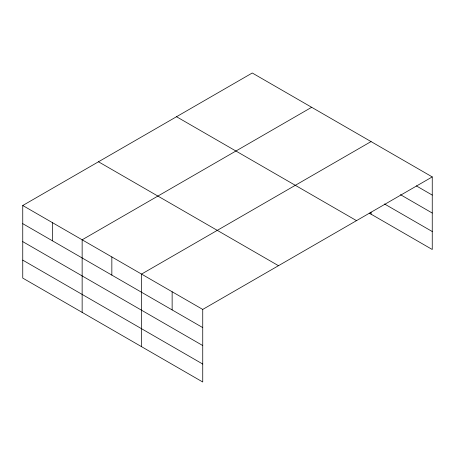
<?xml version="1.0" encoding="UTF-8"?>
<svg xmlns="http://www.w3.org/2000/svg" width="455" height="455" viewBox="0 0 455 455"><rect width="100%" height="100%" fill="white"/><g stroke="black" fill="none" stroke-linecap="round" stroke-linejoin="round"><path stroke-width="0.68" d="M432.25 176.915L252.263 72.999L22.75 205.506L22.75 278.085L202.737 382.001L202.737 309.423L432.25 176.915L432.25 249.494L369.238 213.111M311.658 107.289L82.145 239.802L82.145 312.38M371.052 141.585L141.539 274.092L141.539 346.67M416.342 185.89L432.25 195.081M400.428 194.66L432.25 213.037M384.521 203.976L432.25 231.532M176.523 116.73L356.51 220.641M98.49 161.781L278.477 265.697M22.75 205.506L202.737 309.423M22.75 223.672L202.737 327.589M22.75 241.628L202.737 345.544M22.75 260.129L202.737 364.046M371.052 212.087L371.052 214.163M172.138 291.757L172.138 309.923M111.845 256.944L111.845 275.11M52.45 222.654L52.45 240.82"/></g></svg>
